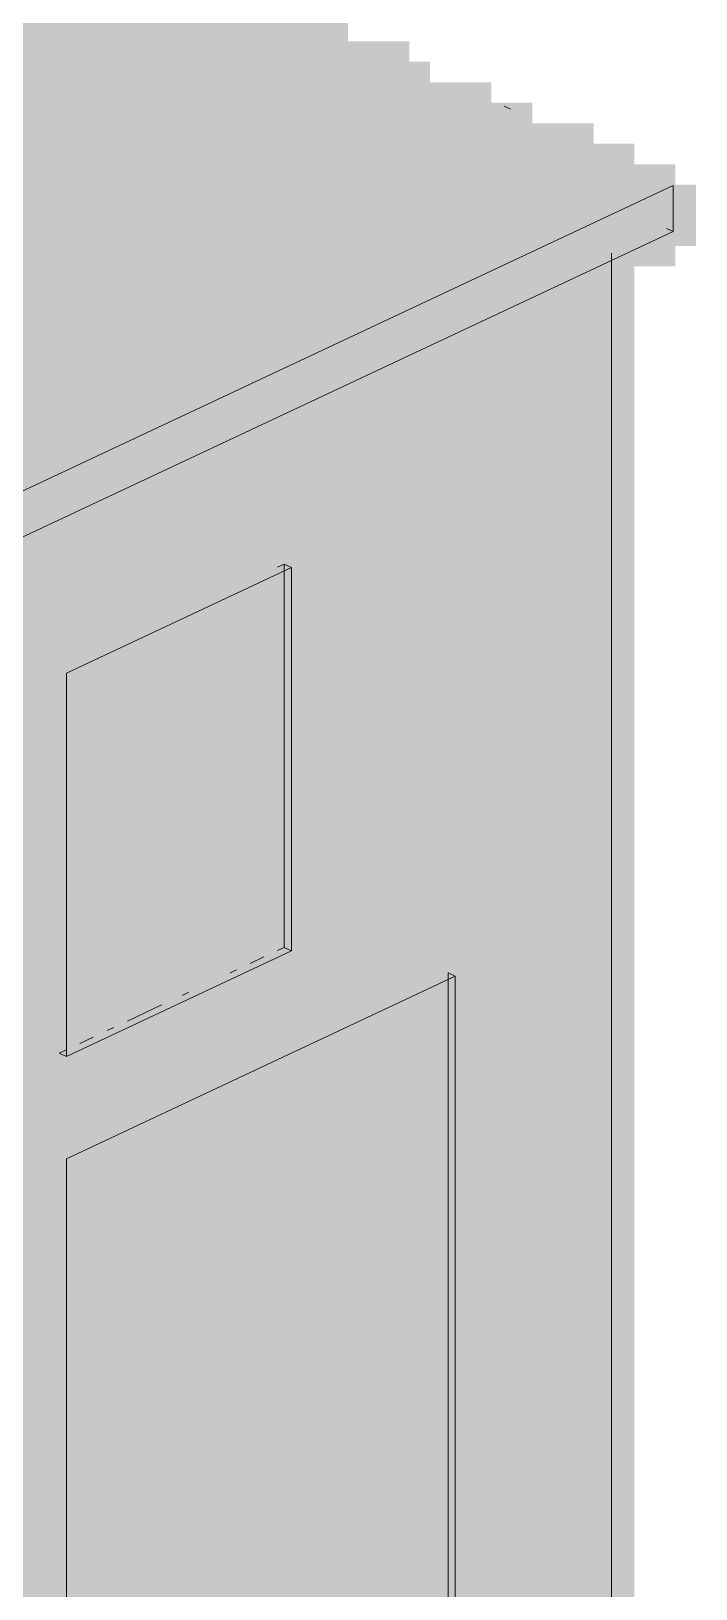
# Model space of a CAD drawing. Header units: millimetres. Extents: x 5 to 1315, y 5 to 292.
# Drawn here: x 1151.9 to 1157.32, y 189.23 to 201.92 of the extents above; entities that cross this region are included whole.
import ezdxf

# ---------------------------------------------------------------- set-up
doc = ezdxf.new("R2010")
doc.units = ezdxf.units.MM
doc.layers.add('EXISTING', color=7, linetype='Continuous')
doc.layers.add('IMAGES', color=7, linetype='Continuous')

# ---------------------------------------------------------------- blocks, each defined once
blk = doc.blocks.new('SHEET_03')
at = {"layer": 'EXISTING', "color": 250, "lineweight": 9}
for p, q in [((255.809, 201.28), (255.756, 201.305)), ((218.293, 182.425), (257.132, 200.659)), ((257.132, 200.284), (257.132, 200.659)), ((257.132, 200.284), (218.293, 182.051)), ((257.079, 200.309), (257.132, 200.284)), ((256.632, 184.674), (256.632, 200.109)), ((253.965, 197.575), (253.91, 197.549)), ((254.024, 197.548), (253.965, 197.575)), ((253.965, 194.453), (253.965, 197.575)), ((252.19, 196.687), (254.024, 197.548)), ((254.024, 194.426), (254.024, 197.548)), ((252.19, 196.687), (252.19, 193.565)), ((254.024, 194.426), (252.19, 193.565)), ((253.91, 194.427), (253.965, 194.453)), ((253.965, 194.453), (254.024, 194.426)), ((253.521, 194.244), (253.576, 194.271)), ((253.687, 194.323), (253.799, 194.375)), ((252.19, 192.732), (255.357, 194.219)), ((255.357, 194.219), (255.299, 194.247)), ((255.299, 185.088), (255.299, 194.247)), ((255.357, 185.061), (255.357, 194.219)), ((253.132, 194.062), (253.187, 194.088)), ((252.687, 193.853), (252.965, 193.984)), ((252.521, 193.775), (252.576, 193.801)), ((252.298, 193.671), (252.409, 193.723)), ((252.132, 193.592), (252.187, 193.618)), ((252.19, 193.565), (252.132, 193.592)), ((252.19, 192.732), (252.19, 183.574))]:
    blk.add_line(p, q, dxfattribs=at)
at = {"layer": 'IMAGES', "color": 7}
for points in [[(177.333, 201.833), (253.819, 201.833), (177.333, 202), (253.819, 202)], [(253.819, 201.833), (254.152, 201.833), (253.819, 202), (254.152, 202)], [(254.152, 201.833), (254.319, 201.833), (254.152, 202), (254.319, 202)], [(254.319, 201.833), (254.485, 201.833), (254.319, 202), (254.485, 202)], [(178, 201.667), (254.152, 201.667), (178, 201.833), (254.152, 201.833)], [(254.152, 201.667), (254.319, 201.667), (254.152, 201.833), (254.319, 201.833)], [(254.319, 201.667), (254.652, 201.667), (254.319, 201.833), (254.652, 201.833)], [(254.652, 201.667), (254.819, 201.667), (254.652, 201.833), (254.819, 201.833)], [(254.819, 201.667), (254.985, 201.667), (254.819, 201.833), (254.985, 201.833)], [(222.491, 201.5), (254.652, 201.5), (222.491, 201.667), (254.652, 201.667)], [(254.652, 201.5), (254.819, 201.5), (254.652, 201.667), (254.819, 201.667)], [(254.819, 201.5), (254.985, 201.5), (254.819, 201.667), (254.985, 201.667)], [(254.985, 201.5), (255.152, 201.5), (254.985, 201.667), (255.152, 201.667)], [(222.658, 201.333), (254.985, 201.333), (222.658, 201.5), (254.985, 201.5)], [(254.985, 201.333), (255.152, 201.333), (254.985, 201.5), (255.152, 201.5)], [(255.152, 201.333), (255.318, 201.333), (255.152, 201.5), (255.318, 201.5)], [(255.318, 201.333), (255.485, 201.333), (255.318, 201.5), (255.485, 201.5)], [(255.485, 201.333), (255.652, 201.333), (255.485, 201.5), (255.652, 201.5)], [(223.324, 201.167), (255.152, 201.167), (223.324, 201.333), (255.152, 201.333)], [(255.152, 201.167), (255.318, 201.167), (255.152, 201.333), (255.318, 201.333)], [(255.318, 201.167), (255.485, 201.167), (255.318, 201.333), (255.485, 201.333)], [(255.485, 201.167), (255.652, 201.167), (255.485, 201.333), (255.652, 201.333)], [(255.652, 201.167), (255.818, 201.167), (255.652, 201.333), (255.818, 201.333)], [(255.818, 201.167), (255.985, 201.167), (255.818, 201.333), (255.985, 201.333)], [(223.491, 201), (255.485, 201), (223.491, 201.167), (255.485, 201.167)], [(255.485, 201), (255.818, 201), (255.485, 201.167), (255.818, 201.167)], [(255.818, 201), (255.985, 201), (255.818, 201.167), (255.985, 201.167)], [(255.985, 201), (256.152, 201), (255.985, 201.167), (256.152, 201.167)], [(256.152, 201), (256.485, 201), (256.152, 201.167), (256.485, 201.167)], [(223.991, 200.833), (255.985, 200.833), (223.991, 201), (255.985, 201)], [(255.985, 200.833), (256.318, 200.833), (255.985, 201), (256.318, 201)], [(256.318, 200.833), (256.652, 200.833), (256.318, 201), (256.652, 201)], [(256.652, 200.833), (256.818, 200.833), (256.652, 201), (256.818, 201)], [(224.158, 200.667), (256.318, 200.667), (224.158, 200.833), (256.318, 200.833)], [(256.318, 200.667), (256.485, 200.667), (256.318, 200.833), (256.485, 200.833)], [(256.485, 200.667), (256.652, 200.667), (256.485, 200.833), (256.652, 200.833)], [(256.652, 200.667), (256.985, 200.667), (256.652, 200.833), (256.985, 200.833)], [(256.985, 200.667), (257.151, 200.667), (256.985, 200.833), (257.151, 200.833)], [(224.324, 200.5), (256.485, 200.5), (224.324, 200.667), (256.485, 200.667)], [(256.485, 200.5), (256.652, 200.5), (256.485, 200.667), (256.652, 200.667)], [(256.652, 200.5), (256.818, 200.5), (256.652, 200.667), (256.818, 200.667)], [(256.818, 200.5), (256.985, 200.5), (256.818, 200.667), (256.985, 200.667)], [(256.985, 200.5), (257.151, 200.5), (256.985, 200.667), (257.151, 200.667)], [(257.151, 200.5), (257.318, 200.5), (257.151, 200.667), (257.318, 200.667)], [(224.158, 200.333), (255.985, 200.333), (224.158, 200.5), (255.985, 200.5)], [(255.985, 200.333), (256.152, 200.333), (255.985, 200.5), (256.152, 200.5)], [(256.152, 200.333), (256.318, 200.333), (256.152, 200.5), (256.318, 200.5)], [(256.318, 200.333), (256.485, 200.333), (256.318, 200.5), (256.485, 200.5)], [(256.485, 200.333), (256.652, 200.333), (256.485, 200.5), (256.652, 200.5)], [(256.652, 200.333), (256.818, 200.333), (256.652, 200.5), (256.818, 200.5)], [(256.818, 200.333), (257.318, 200.333), (256.818, 200.5), (257.318, 200.5)], [(214.326, 200.167), (255.652, 200.167), (214.326, 200.333), (255.652, 200.333)], [(255.652, 200.167), (255.818, 200.167), (255.652, 200.333), (255.818, 200.333)], [(255.818, 200.167), (255.985, 200.167), (255.818, 200.333), (255.985, 200.333)], [(255.985, 200.167), (256.152, 200.167), (255.985, 200.333), (256.152, 200.333)], [(256.152, 200.167), (256.652, 200.167), (256.152, 200.333), (256.652, 200.333)], [(256.652, 200.167), (256.818, 200.167), (256.652, 200.333), (256.818, 200.333)], [(256.818, 200), (256.985, 200), (256.818, 200.333), (256.985, 200.333)], [(256.985, 200.167), (257.151, 200.167), (256.985, 200.333), (257.151, 200.333)], [(257.151, 200.167), (257.318, 200.167), (257.151, 200.333), (257.318, 200.333)], [(213.66, 200), (255.318, 200), (213.66, 200.167), (255.318, 200.167)], [(255.318, 200), (255.485, 200), (255.318, 200.167), (255.485, 200.167)], [(255.485, 200), (255.652, 200), (255.485, 200.167), (255.652, 200.167)], [(255.652, 200), (255.818, 200), (255.652, 200.167), (255.818, 200.167)], [(255.818, 199.667), (255.985, 199.667), (255.818, 200.167), (255.985, 200.167)], [(255.985, 200), (256.152, 200), (255.985, 200.167), (256.152, 200.167)], [(256.152, 200), (256.318, 200), (256.152, 200.167), (256.318, 200.167)], [(256.318, 200), (256.485, 200), (256.318, 200.167), (256.485, 200.167)], [(256.485, 200), (256.652, 200), (256.485, 200.167), (256.652, 200.167)], [(256.652, 200), (256.818, 200), (256.652, 200.167), (256.818, 200.167)], [(256.985, 200), (257.151, 200), (256.985, 200.167), (257.151, 200.167)], [(213.493, 199.833), (254.985, 199.833), (213.493, 200), (254.985, 200)], [(254.985, 199.833), (255.318, 199.833), (254.985, 200), (255.318, 200)], [(255.318, 199.833), (255.485, 199.833), (255.318, 200), (255.485, 200)], [(255.485, 199.5), (255.652, 199.5), (255.485, 200), (255.652, 200)], [(255.652, 199.833), (255.818, 199.833), (255.652, 200), (255.818, 200)], [(255.985, 199.833), (256.152, 199.833), (255.985, 200), (256.152, 200)], [(256.152, 199.833), (256.318, 199.833), (256.152, 200), (256.318, 200)], [(256.318, 199.833), (256.485, 199.833), (256.318, 200), (256.485, 200)], [(256.485, 199.833), (256.652, 199.833), (256.485, 200), (256.652, 200)], [(256.652, 199.833), (256.818, 199.833), (256.652, 200), (256.818, 200)], [(212.993, 199.667), (254.652, 199.667), (212.993, 199.833), (254.652, 199.833)], [(254.652, 199.667), (254.985, 199.667), (254.652, 199.833), (254.985, 199.833)], [(254.985, 199.667), (255.152, 199.667), (254.985, 199.833), (255.152, 199.833)], [(255.152, 199.667), (255.485, 199.667), (255.152, 199.833), (255.485, 199.833)], [(255.652, 199.667), (255.818, 199.667), (255.652, 199.833), (255.818, 199.833)], [(255.985, 199.667), (256.152, 199.667), (255.985, 199.833), (256.152, 199.833)], [(256.152, 199.667), (256.318, 199.667), (256.152, 199.833), (256.318, 199.833)], [(256.318, 199.667), (256.485, 199.667), (256.318, 199.833), (256.485, 199.833)], [(256.485, 184.667), (256.652, 184.667), (256.485, 199.833), (256.652, 199.833)], [(256.652, 199.667), (256.818, 199.667), (256.652, 199.833), (256.818, 199.833)], [(212.826, 199.5), (254.152, 199.5), (212.826, 199.667), (254.152, 199.667)], [(254.152, 199.5), (254.319, 199.5), (254.152, 199.667), (254.319, 199.667)], [(254.319, 199.5), (254.485, 199.5), (254.319, 199.667), (254.485, 199.667)], [(254.485, 199.5), (254.652, 199.5), (254.485, 199.667), (254.652, 199.667)], [(254.652, 199.5), (254.819, 199.5), (254.652, 199.667), (254.819, 199.667)], [(254.819, 199.5), (255.152, 199.5), (254.819, 199.667), (255.152, 199.667)], [(255.152, 199.333), (255.318, 199.333), (255.152, 199.667), (255.318, 199.667)], [(255.318, 199.5), (255.485, 199.5), (255.318, 199.667), (255.485, 199.667)], [(255.652, 199.5), (255.818, 199.5), (255.652, 199.667), (255.818, 199.667)], [(255.818, 199.5), (255.985, 199.5), (255.818, 199.667), (255.985, 199.667)], [(255.985, 199.5), (256.152, 199.5), (255.985, 199.667), (256.152, 199.667)], [(256.152, 199.5), (256.485, 199.5), (256.152, 199.667), (256.485, 199.667)], [(256.652, 184.667), (256.818, 184.667), (256.652, 199.667), (256.818, 199.667)], [(226.824, 199.333), (253.819, 199.333), (226.824, 199.5), (253.819, 199.5)], [(253.819, 199.333), (253.985, 199.333), (253.819, 199.5), (253.985, 199.5)], [(253.985, 199.333), (254.152, 199.333), (253.985, 199.5), (254.152, 199.5)], [(254.152, 199.333), (254.319, 199.333), (254.152, 199.5), (254.319, 199.5)], [(254.319, 199.333), (254.485, 199.333), (254.319, 199.5), (254.485, 199.5)], [(254.485, 199.333), (254.819, 199.333), (254.485, 199.5), (254.819, 199.5)], [(254.819, 199.167), (254.985, 199.167), (254.819, 199.5), (254.985, 199.5)], [(254.985, 199.333), (255.152, 199.333), (254.985, 199.5), (255.152, 199.5)], [(255.318, 199.333), (255.652, 199.333), (255.318, 199.5), (255.652, 199.5)], [(255.652, 199.333), (255.818, 199.333), (255.652, 199.5), (255.818, 199.5)], [(255.818, 199.333), (256.152, 199.333), (255.818, 199.5), (256.152, 199.5)], [(256.152, 199.333), (256.318, 199.333), (256.152, 199.5), (256.318, 199.5)], [(256.318, 184.667), (256.485, 184.667), (256.318, 199.5), (256.485, 199.5)], [(227.49, 199.167), (253.485, 199.167), (227.49, 199.333), (253.485, 199.333)], [(253.485, 199.167), (253.652, 199.167), (253.485, 199.333), (253.652, 199.333)], [(253.652, 199.167), (253.819, 199.167), (253.652, 199.333), (253.819, 199.333)], [(253.819, 199.167), (253.985, 199.167), (253.819, 199.333), (253.985, 199.333)], [(253.985, 199.167), (254.152, 199.167), (253.985, 199.333), (254.152, 199.333)], [(254.152, 199.167), (254.485, 199.167), (254.152, 199.333), (254.485, 199.333)], [(254.485, 199.167), (254.652, 199.167), (254.485, 199.333), (254.652, 199.333)], [(254.652, 199.167), (254.819, 199.167), (254.652, 199.333), (254.819, 199.333)], [(254.985, 199.167), (255.318, 199.167), (254.985, 199.333), (255.318, 199.333)], [(255.318, 199.167), (255.485, 199.167), (255.318, 199.333), (255.485, 199.333)], [(255.485, 199.167), (255.818, 199.167), (255.485, 199.333), (255.818, 199.333)], [(255.818, 199.167), (256.318, 199.167), (255.818, 199.333), (256.318, 199.333)], [(227.657, 199), (253.152, 199), (227.657, 199.167), (253.152, 199.167)], [(253.152, 199), (253.319, 199), (253.152, 199.167), (253.319, 199.167)], [(253.319, 199), (253.485, 199), (253.319, 199.167), (253.485, 199.167)], [(253.485, 199), (253.652, 199), (253.485, 199.167), (253.652, 199.167)], [(253.652, 198.667), (253.819, 198.667), (253.652, 199.167), (253.819, 199.167)], [(253.819, 199), (254.152, 199), (253.819, 199.167), (254.152, 199.167)], [(254.152, 199), (254.319, 199), (254.152, 199.167), (254.319, 199.167)], [(254.319, 199), (254.485, 199), (254.319, 199.167), (254.485, 199.167)], [(254.485, 199), (254.652, 199), (254.485, 199.167), (254.652, 199.167)], [(254.652, 199), (254.819, 199), (254.652, 199.167), (254.819, 199.167)], [(254.819, 199), (254.985, 199), (254.819, 199.167), (254.985, 199.167)], [(254.985, 199), (255.152, 199), (254.985, 199.167), (255.152, 199.167)], [(255.152, 199), (255.318, 199), (255.152, 199.167), (255.318, 199.167)], [(255.318, 199), (256.318, 199), (255.318, 199.167), (256.318, 199.167)], [(228.157, 198.833), (252.819, 198.833), (228.157, 199), (252.819, 199)], [(252.819, 198.833), (253.152, 198.833), (252.819, 199), (253.152, 199)], [(253.152, 198.833), (253.319, 198.833), (253.152, 199), (253.319, 199)], [(253.319, 198.5), (253.485, 198.5), (253.319, 199), (253.485, 199)], [(253.485, 198.833), (253.652, 198.833), (253.485, 199), (253.652, 199)], [(253.819, 198.833), (254.152, 198.833), (253.819, 199), (254.152, 199)], [(254.152, 198.833), (254.652, 198.833), (254.152, 199), (254.652, 199)], [(254.652, 198.833), (254.819, 198.833), (254.652, 199), (254.819, 199)], [(254.819, 198.833), (254.985, 198.833), (254.819, 199), (254.985, 199)], [(254.985, 198.833), (256.318, 198.833), (254.985, 199), (256.318, 199)], [(228.323, 198.667), (252.486, 198.667), (228.323, 198.833), (252.486, 198.833)], [(252.486, 198.667), (252.819, 198.667), (252.486, 198.833), (252.819, 198.833)], [(252.819, 198.667), (252.986, 198.667), (252.819, 198.833), (252.986, 198.833)], [(252.986, 198.667), (253.319, 198.667), (252.986, 198.833), (253.319, 198.833)], [(253.485, 198.667), (253.652, 198.667), (253.485, 198.833), (253.652, 198.833)], [(253.819, 198.667), (253.985, 198.667), (253.819, 198.833), (253.985, 198.833)], [(253.985, 198.667), (254.152, 198.667), (253.985, 198.833), (254.152, 198.833)], [(254.152, 198.667), (254.319, 198.667), (254.152, 198.833), (254.319, 198.833)], [(254.319, 198.667), (254.485, 198.667), (254.319, 198.833), (254.485, 198.833)], [(254.485, 198.667), (254.652, 198.667), (254.485, 198.833), (254.652, 198.833)], [(254.652, 198.667), (256.318, 198.667), (254.652, 198.833), (256.318, 198.833)], [(228.323, 198.5), (252.152, 198.5), (228.323, 198.667), (252.152, 198.667)], [(252.152, 198.5), (252.319, 198.5), (252.152, 198.667), (252.319, 198.667)], [(252.319, 198.5), (252.486, 198.5), (252.319, 198.667), (252.486, 198.667)], [(252.486, 198.5), (252.652, 198.5), (252.486, 198.667), (252.652, 198.667)], [(252.652, 198.5), (252.819, 198.5), (252.652, 198.667), (252.819, 198.667)], [(252.819, 198.5), (252.986, 198.5), (252.819, 198.667), (252.986, 198.667)], [(252.986, 198.5), (253.152, 198.5), (252.986, 198.667), (253.152, 198.667)], [(253.152, 198.5), (253.319, 198.5), (253.152, 198.667), (253.319, 198.667)], [(253.485, 198.5), (253.819, 198.5), (253.485, 198.667), (253.819, 198.667)], [(253.819, 198.5), (253.985, 198.5), (253.819, 198.667), (253.985, 198.667)], [(253.985, 198.5), (254.319, 198.5), (253.985, 198.667), (254.319, 198.667)], [(254.319, 198.5), (256.318, 198.5), (254.319, 198.667), (256.318, 198.667)], [(251.819, 198.333), (252.152, 198.333), (251.819, 198.5), (252.152, 198.5)], [(252.152, 198.333), (252.319, 198.333), (252.152, 198.5), (252.319, 198.5)], [(252.319, 198.333), (252.486, 198.333), (252.319, 198.5), (252.486, 198.5)], [(252.486, 198.333), (252.652, 198.333), (252.486, 198.5), (252.652, 198.5)], [(252.652, 198.167), (252.819, 198.167), (252.652, 198.5), (252.819, 198.5)], [(252.819, 198.333), (252.986, 198.333), (252.819, 198.5), (252.986, 198.5)], [(252.986, 198.333), (253.152, 198.333), (252.986, 198.5), (253.152, 198.5)], [(253.152, 198.333), (253.485, 198.333), (253.152, 198.5), (253.485, 198.5)], [(253.485, 198.333), (253.652, 198.333), (253.485, 198.5), (253.652, 198.5)], [(253.652, 198.333), (253.985, 198.333), (253.652, 198.5), (253.985, 198.5)], [(253.985, 198.333), (256.318, 198.333), (253.985, 198.5), (256.318, 198.5)], [(251.819, 198.167), (251.986, 198.167), (251.819, 198.333), (251.986, 198.333)], [(251.986, 198.167), (252.319, 198.167), (251.986, 198.333), (252.319, 198.333)], [(252.319, 198), (252.486, 198), (252.319, 198.333), (252.486, 198.333)], [(252.486, 198.167), (252.652, 198.167), (252.486, 198.333), (252.652, 198.333)], [(252.819, 198.167), (252.986, 198.167), (252.819, 198.333), (252.986, 198.333)], [(252.986, 198.167), (253.152, 198.167), (252.986, 198.333), (253.152, 198.333)], [(253.152, 198.167), (253.319, 198.167), (253.152, 198.333), (253.319, 198.333)], [(253.319, 198.167), (253.652, 198.167), (253.319, 198.333), (253.652, 198.333)], [(253.652, 198.167), (256.318, 198.167), (253.652, 198.333), (256.318, 198.333)], [(251.652, 198), (251.986, 198), (251.652, 198.167), (251.986, 198.167)], [(251.986, 198), (252.152, 198), (251.986, 198.167), (252.152, 198.167)], [(252.152, 198), (252.319, 198), (252.152, 198.167), (252.319, 198.167)], [(252.486, 198), (252.652, 198), (252.486, 198.167), (252.652, 198.167)], [(252.652, 198), (252.819, 198), (252.652, 198.167), (252.819, 198.167)], [(252.819, 198), (252.986, 198), (252.819, 198.167), (252.986, 198.167)], [(252.986, 198), (253.319, 198), (252.986, 198.167), (253.319, 198.167)], [(253.319, 198), (256.318, 198), (253.319, 198.167), (256.318, 198.167)], [(251.652, 197.833), (252.152, 197.833), (251.652, 198), (252.152, 198)], [(252.152, 197.833), (252.486, 197.833), (252.152, 198), (252.486, 198)], [(252.486, 197.833), (252.652, 197.833), (252.486, 198), (252.652, 198)], [(252.652, 197.833), (252.986, 197.833), (252.652, 198), (252.986, 198)], [(252.986, 197.833), (256.318, 197.833), (252.986, 198), (256.318, 198)], [(251.819, 197.667), (251.986, 197.667), (251.819, 197.833), (251.986, 197.833)], [(251.986, 197.667), (252.152, 197.667), (251.986, 197.833), (252.152, 197.833)], [(252.152, 197.667), (252.319, 197.667), (252.152, 197.833), (252.319, 197.833)], [(252.319, 197.667), (252.652, 197.667), (252.319, 197.833), (252.652, 197.833)], [(252.652, 197.667), (253.819, 197.667), (252.652, 197.833), (253.819, 197.833)], [(253.819, 197.667), (254.152, 197.667), (253.819, 197.833), (254.152, 197.833)], [(254.152, 197.667), (256.318, 197.667), (254.152, 197.833), (256.318, 197.833)], [(251.819, 197.5), (251.986, 197.5), (251.819, 197.667), (251.986, 197.667)], [(251.986, 197.5), (252.152, 197.5), (251.986, 197.667), (252.152, 197.667)], [(252.152, 197.5), (253.485, 197.5), (252.152, 197.667), (253.485, 197.667)], [(253.485, 197.5), (253.819, 197.5), (253.485, 197.667), (253.819, 197.667)], [(253.819, 197.5), (254.152, 197.5), (253.819, 197.667), (254.152, 197.667)], [(254.152, 194.333), (254.319, 194.333), (254.152, 197.667), (254.319, 197.667)], [(254.319, 194.5), (256.318, 194.5), (254.319, 197.667), (256.318, 197.667)], [(251.819, 197.333), (253.152, 197.333), (251.819, 197.5), (253.152, 197.5)], [(253.152, 197.333), (253.485, 197.333), (253.152, 197.5), (253.485, 197.5)], [(253.485, 197.333), (253.652, 197.333), (253.485, 197.5), (253.652, 197.5)], [(253.652, 197.333), (253.819, 197.333), (253.652, 197.5), (253.819, 197.5)], [(253.819, 197.333), (253.985, 197.333), (253.819, 197.5), (253.985, 197.5)], [(253.985, 197.333), (254.152, 197.333), (253.985, 197.5), (254.152, 197.5)], [(251.486, 197.167), (252.652, 197.167), (251.486, 197.333), (252.652, 197.333)], [(252.652, 197.167), (252.986, 197.167), (252.652, 197.333), (252.986, 197.333)], [(252.986, 197.167), (253.152, 197.167), (252.986, 197.333), (253.152, 197.333)], [(253.152, 197.167), (253.319, 197.167), (253.152, 197.333), (253.319, 197.333)], [(253.319, 197.167), (253.485, 197.167), (253.319, 197.333), (253.485, 197.333)], [(253.485, 197.167), (253.985, 197.167), (253.485, 197.333), (253.985, 197.333)], [(253.985, 197.167), (254.152, 197.167), (253.985, 197.333), (254.152, 197.333)], [(251.153, 197), (252.486, 197), (251.153, 197.167), (252.486, 197.167)], [(252.486, 197), (252.652, 197), (252.486, 197.167), (252.652, 197.167)], [(252.652, 197), (252.819, 197), (252.652, 197.167), (252.819, 197.167)], [(252.819, 197), (252.986, 197), (252.819, 197.167), (252.986, 197.167)], [(252.986, 197), (253.985, 197), (252.986, 197.167), (253.985, 197.167)], [(253.985, 194.667), (254.152, 194.667), (253.985, 197.167), (254.152, 197.167)], [(250.819, 196.833), (252.152, 196.833), (250.819, 197), (252.152, 197)], [(252.152, 196.833), (252.319, 196.833), (252.152, 197), (252.319, 197)], [(252.319, 196.833), (252.486, 196.833), (252.319, 197), (252.486, 197)], [(252.486, 196.833), (252.652, 196.833), (252.486, 197), (252.652, 197)], [(252.652, 196.833), (253.985, 196.833), (252.652, 197), (253.985, 197)], [(250.486, 196.667), (252.152, 196.667), (250.486, 196.833), (252.152, 196.833)], [(252.152, 196.667), (252.319, 196.667), (252.152, 196.833), (252.319, 196.833)], [(252.319, 196.667), (253.985, 196.667), (252.319, 196.833), (253.985, 196.833)], [(249.986, 196.5), (252.152, 196.5), (249.986, 196.667), (252.152, 196.667)], [(252.152, 194.333), (253.985, 194.333), (252.152, 196.667), (253.985, 196.667)], [(249.653, 196.333), (252.152, 196.333), (249.653, 196.5), (252.152, 196.5)], [(249.486, 196.167), (252.152, 196.167), (249.486, 196.333), (252.152, 196.333)], [(248.986, 196), (252.152, 196), (248.986, 196.167), (252.152, 196.167)], [(250.153, 195.833), (252.152, 195.833), (250.153, 196), (252.152, 196)], [(250.486, 193.5), (252.152, 193.5), (250.486, 195.833), (252.152, 195.833)], [(253.985, 194.5), (254.152, 194.5), (253.985, 194.667), (254.152, 194.667)], [(253.985, 194.333), (254.152, 194.333), (253.985, 194.5), (254.152, 194.5)], [(254.319, 194.333), (255.152, 194.333), (254.319, 194.5), (255.152, 194.5)], [(255.152, 194.333), (255.485, 194.333), (255.152, 194.5), (255.485, 194.5)], [(255.485, 194.333), (256.318, 194.333), (255.485, 194.5), (256.318, 194.5)], [(252.152, 194.167), (253.819, 194.167), (252.152, 194.333), (253.819, 194.333)], [(253.819, 194.167), (253.985, 194.167), (253.819, 194.333), (253.985, 194.333)], [(253.985, 194.167), (254.819, 194.167), (253.985, 194.333), (254.819, 194.333)], [(254.819, 194.167), (255.152, 194.167), (254.819, 194.333), (255.152, 194.333)], [(255.152, 194.167), (255.485, 194.167), (255.152, 194.333), (255.485, 194.333)], [(255.485, 184.833), (255.652, 184.833), (255.485, 194.333), (255.652, 194.333)], [(255.652, 184.833), (256.318, 184.833), (255.652, 194.333), (256.318, 194.333)], [(252.152, 194), (253.319, 194), (252.152, 194.167), (253.319, 194.167)], [(253.319, 194), (253.485, 194), (253.319, 194.167), (253.485, 194.167)], [(253.485, 194), (253.652, 194), (253.485, 194.167), (253.652, 194.167)], [(253.652, 194), (253.819, 194), (253.652, 194.167), (253.819, 194.167)], [(253.819, 194), (254.152, 194), (253.819, 194.167), (254.152, 194.167)], [(254.152, 194), (254.485, 194), (254.152, 194.167), (254.485, 194.167)], [(254.485, 194), (254.652, 194), (254.485, 194.167), (254.652, 194.167)], [(254.652, 194), (254.819, 194), (254.652, 194.167), (254.819, 194.167)], [(254.819, 194), (254.985, 194), (254.819, 194.167), (254.985, 194.167)], [(254.985, 194), (255.152, 194), (254.985, 194.167), (255.152, 194.167)], [(255.152, 194), (255.318, 194), (255.152, 194.167), (255.318, 194.167)], [(255.318, 185), (255.485, 185), (255.318, 194.167), (255.485, 194.167)], [(252.152, 193.833), (252.986, 193.833), (252.152, 194), (252.986, 194)], [(252.986, 193.833), (253.152, 193.833), (252.986, 194), (253.152, 194)], [(253.152, 193.833), (253.319, 193.833), (253.152, 194), (253.319, 194)], [(253.319, 193.833), (253.485, 193.833), (253.319, 194), (253.485, 194)], [(253.485, 193.833), (253.819, 193.833), (253.485, 194), (253.819, 194)], [(253.819, 193.833), (254.152, 193.833), (253.819, 194), (254.152, 194)], [(254.152, 193.833), (254.319, 193.833), (254.152, 194), (254.319, 194)], [(254.319, 193.833), (254.485, 193.833), (254.319, 194), (254.485, 194)], [(254.485, 193.833), (254.652, 193.833), (254.485, 194), (254.652, 194)], [(254.652, 193.833), (254.819, 193.833), (254.652, 194), (254.819, 194)], [(254.819, 193.833), (255.318, 193.833), (254.819, 194), (255.318, 194)], [(252.152, 193.667), (252.652, 193.667), (252.152, 193.833), (252.652, 193.833)], [(252.652, 193.667), (252.819, 193.667), (252.652, 193.833), (252.819, 193.833)], [(252.819, 193.667), (252.986, 193.667), (252.819, 193.833), (252.986, 193.833)], [(252.986, 193.667), (253.152, 193.667), (252.986, 193.833), (253.152, 193.833)], [(253.152, 193.667), (253.319, 193.667), (253.152, 193.833), (253.319, 193.833)], [(253.319, 193.667), (253.819, 193.667), (253.319, 193.833), (253.819, 193.833)], [(253.819, 193.667), (253.985, 193.667), (253.819, 193.833), (253.985, 193.833)], [(253.985, 193.667), (254.152, 193.667), (253.985, 193.833), (254.152, 193.833)], [(254.152, 193.667), (254.319, 193.667), (254.152, 193.833), (254.319, 193.833)], [(254.319, 193.667), (254.485, 193.667), (254.319, 193.833), (254.485, 193.833)], [(254.485, 193.667), (255.318, 193.667), (254.485, 193.833), (255.318, 193.833)], [(252.152, 193.5), (252.319, 193.5), (252.152, 193.667), (252.319, 193.667)], [(252.319, 193.5), (252.486, 193.5), (252.319, 193.667), (252.486, 193.667)], [(252.486, 193.5), (252.652, 193.5), (252.486, 193.667), (252.652, 193.667)], [(252.652, 193.5), (252.819, 193.5), (252.652, 193.667), (252.819, 193.667)], [(252.819, 193.5), (252.986, 193.5), (252.819, 193.667), (252.986, 193.667)], [(252.986, 193.5), (253.319, 193.5), (252.986, 193.667), (253.319, 193.667)], [(253.319, 193.5), (253.652, 193.5), (253.319, 193.667), (253.652, 193.667)], [(253.652, 193.5), (253.819, 193.5), (253.652, 193.667), (253.819, 193.667)], [(253.819, 193.5), (253.985, 193.5), (253.819, 193.667), (253.985, 193.667)], [(253.985, 193.5), (255.318, 193.5), (253.985, 193.667), (255.318, 193.667)], [(250.486, 193.333), (252.486, 193.333), (250.486, 193.5), (252.486, 193.5)], [(252.486, 193.333), (252.652, 193.333), (252.486, 193.5), (252.652, 193.5)], [(252.652, 193.333), (252.986, 193.333), (252.652, 193.5), (252.986, 193.5)], [(252.986, 193.333), (253.319, 193.333), (252.986, 193.5), (253.319, 193.5)], [(253.319, 193.333), (253.485, 193.333), (253.319, 193.5), (253.485, 193.5)], [(253.485, 193.333), (253.652, 193.333), (253.485, 193.5), (253.652, 193.5)], [(253.652, 193.333), (255.318, 193.333), (253.652, 193.5), (255.318, 193.5)], [(250.486, 193.167), (252.652, 193.167), (250.486, 193.333), (252.652, 193.333)], [(252.652, 193.167), (252.986, 193.167), (252.652, 193.333), (252.986, 193.333)], [(252.986, 193.167), (253.152, 193.167), (252.986, 193.333), (253.152, 193.333)], [(253.152, 193.167), (253.319, 193.167), (253.152, 193.333), (253.319, 193.333)], [(253.319, 193.167), (255.318, 193.167), (253.319, 193.333), (255.318, 193.333)], [(250.486, 193), (252.319, 193), (250.486, 193.167), (252.319, 193.167)], [(252.319, 193), (252.652, 193), (252.319, 193.167), (252.652, 193.167)], [(252.652, 193), (252.819, 193), (252.652, 193.167), (252.819, 193.167)], [(252.819, 193), (252.986, 193), (252.819, 193.167), (252.986, 193.167)], [(252.986, 193), (255.318, 193), (252.986, 193.167), (255.318, 193.167)], [(250.486, 192.833), (252.486, 192.833), (250.486, 193), (252.486, 193)], [(252.486, 192.833), (252.652, 192.833), (252.486, 193), (252.652, 193)], [(252.652, 192.833), (255.318, 192.833), (252.652, 193), (255.318, 193)], [(250.486, 192.667), (252.152, 192.667), (250.486, 192.833), (252.152, 192.833)], [(252.152, 192.667), (252.319, 192.667), (252.152, 192.833), (252.319, 192.833)], [(252.319, 192.667), (255.318, 192.667), (252.319, 192.833), (255.318, 192.833)], [(251.819, 183.167), (251.986, 183.167), (251.819, 192.667), (251.986, 192.667)], [(251.986, 183.5), (252.152, 183.5), (251.986, 192.667), (252.152, 192.667)], [(252.152, 185), (255.318, 185), (252.152, 192.667), (255.318, 192.667)]]:
    blk.add_solid(points, dxfattribs=at)

msp = doc.modelspace()

# ---------------------------------------------------------------- block references
msp.add_blockref('SHEET_03', (900, 0))

doc.saveas('drawing.dxf')
